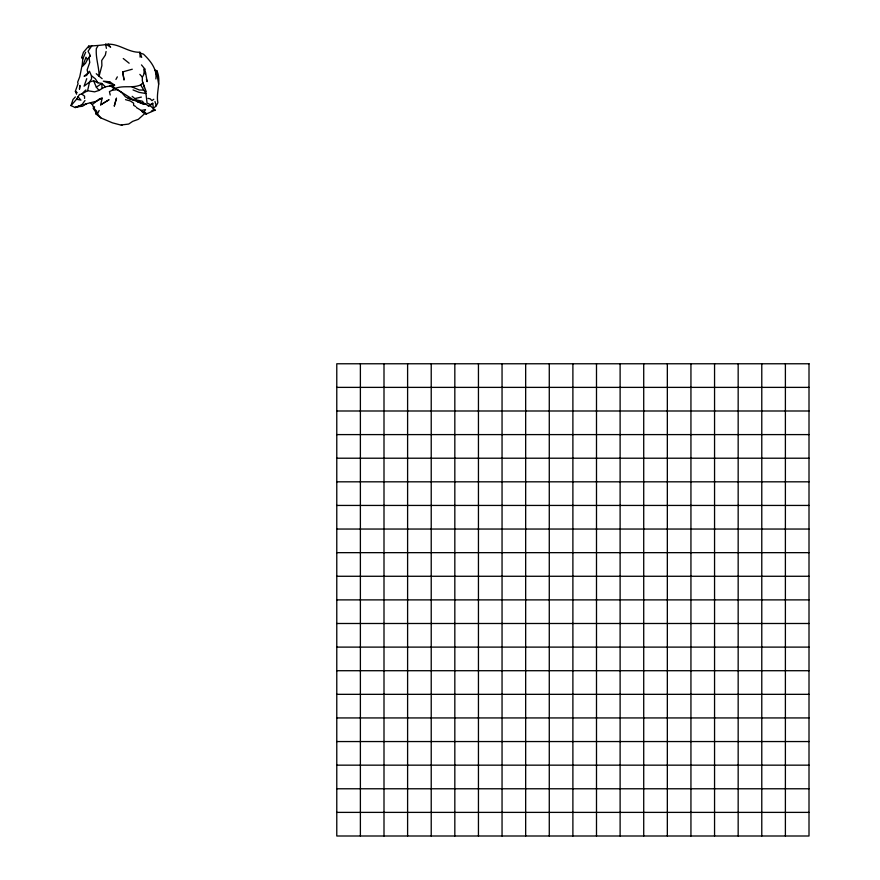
<?xml version="1.0" encoding="UTF-8"?>
<svg xmlns="http://www.w3.org/2000/svg" width="880" height="880" viewBox="0 0 880 880"><rect width="100%" height="100%" fill="white"/><g stroke="black" fill="none" stroke-linecap="round" stroke-linejoin="round"><path stroke-width="1.32" d="M84.557 98.417L84.568 96.14L81.708 94.028L79.442 94.534L76.538 99.253L70.994 105.589L75.141 107.547L77.858 106.733L81.752 104.951L84.997 100.529M141.471 64.9L144.727 68.86L143.55 75.13L142.373 77.121L142.307 80.707L144.408 87.659M155.87 78.947C157.223 68.959 150.194 60.599 143.495 54.164L140.305 53.097L139.931 52.25C128.513 52.646 119.581 43.857 108.229 44.176C101.728 45.309 95.238 45.705 88.726 46.101L83.435 52.272L81.829 57.365L82.764 59.026L82.28 64.295L79.761 76.747L77.649 82.181L78.056 83.655L75.372 91.256L76.571 94.215M154.946 70.158L156.794 70.653C161.777 80.795 155.771 92.268 157.883 102.729L156.266 105.743L153.373 108.493L153.978 109.406L151.36 111.166M106.073 51.535L105.347 55.099L101.717 60.478L101.893 65.582L99.088 76.23L102.146 78.694M100.628 104.863L108.878 99.836L100.628 104.863L102.201 98.131L99.704 98.681L92.356 104.511L94.017 108.515L96.492 110.902L97.438 113.916L100.859 117.909L112.387 122.826L121.946 125.356L121.341 124.971L128.667 124.058L132.693 121.363L138.369 119.317L145.662 112.772L146.234 114.015L155.441 110.022L153.34 110.143M85.866 89.936L81.708 94.028L87.593 90.728L89.562 81.983L91.52 78.925L91.421 75.713L89.441 71.225L86.548 75.46L84.084 76.197L87.901 73.128L87.153 69.861L89.76 62.436L89.012 57.739L90.354 55.572L88.055 51.26L91.905 45.628M70.994 105.589L72.985 99.506L75.372 96.921M86.746 78.672L84.073 86.185L89.562 81.983L93.61 80.795L97.955 82.797L101.86 83.457L105.424 86.812L114.587 85.118L112.618 87.318L109.67 85.569L110.407 86.438M85.646 52.239L82.786 58.971L81.829 57.365M99.165 110.473L97.438 113.916L95.997 113.971L95.491 111.672L93.181 108.35L94.644 106.766M87.439 59.499L85.525 63.25L82.731 66.121L85.998 57.189L87.439 59.499L90.354 55.572M115.918 79.453L117.337 76.857M141.636 110.44L142.56 112.266L146.234 114.015L144.078 112.189L145.53 109.604L141.284 110.484L136.433 107.58M97.845 46.123L96.327 48.631C95.557 58.157 99.099 66.77 99.088 76.23L96.25 73.7M110.198 95.018L109.439 91.608L112.321 90.211L114.103 87.615M112.618 87.318L115.335 88.363C123.574 85.096 132.484 88.462 140.646 84.964L142.868 82.808L146.355 91.971M112.321 90.211L117.392 89.639L121.682 92.499L125.444 96.822L128.249 98.307L146.124 104.302L148.302 105.875L150.59 106.161L153.373 108.493L152.768 103.268L150.953 104.885L147.037 103.026L145.981 93.544L140.646 84.964M153.769 99.275L151.987 100.617L150.095 98.78L147.95 98.373M99.088 90.431L96.327 87.153L101.86 83.457L102.003 88.517L99.088 90.431L94.6 91.85L87.593 90.728M148.302 105.875L152.768 103.268M102.201 98.131L96.382 101.233L85.734 103.939M102.003 88.517L105.424 86.812M81.752 104.951L75.141 107.547L78.98 106.018M132.286 69.223L122.683 71.896L124.014 79.816L122.683 71.896M83.787 104.621L86.196 103.917L82.39 106.304L77.858 106.733M132.176 96.327L134.794 98.571L141.383 97.086M336.776 387.376L809.006 387.376M336.776 410.993L809.006 410.993M336.776 434.599L809.006 434.599M336.776 458.216L809.006 458.216M336.776 481.822L809.006 481.822M336.776 505.439L809.006 505.439M336.776 529.045L809.006 529.045M336.776 552.662L809.006 552.662M336.776 576.268L809.006 576.268M336.776 599.885L809.006 599.885M336.776 623.491L809.006 623.491M336.776 647.108L809.006 647.108M336.776 670.714L809.006 670.714M336.776 694.331L809.006 694.331M336.776 717.937L809.006 717.937M336.776 741.554L809.006 741.554M336.776 765.16L809.006 765.16M336.776 788.777L809.006 788.777M336.776 812.383L809.006 812.383M143.726 90.112L139.359 90.013L131.967 86.933M142.56 112.266L144.628 112.596M145.981 93.544L138.996 92.345L133.034 89.936M76.538 99.253L80.949 100.144L77.825 96.58M125.499 99.649L130.339 100.969L133.584 103.125L133.661 105.391L135.85 106.568M138.325 101.904L146.124 104.302M128.249 98.307L134.673 100.452M138.743 102.058L144.078 103.906M144.397 104.181L136.378 101.167L142.659 103.862M156.024 73.854L156.992 74.382L158.653 84.271M115.335 88.363L131.989 98.824M141.284 110.484L144.078 112.189M134.794 98.571L136.807 100.034L142.362 101.222L144.529 103.84M91.421 75.713L95.304 78.76L97.955 82.797M75.372 91.256L77.209 92.708M123.255 58.52L129.162 63.228M95.997 113.971L100.859 117.909M90.354 102.784L92.356 104.511M139.843 74.382L142.373 77.121M108.229 44.176L110.638 47.157L105.589 44L106.403 48.356M93.61 80.795L96.327 87.153M143.792 69.223L145.42 74.096L144.727 68.86M140.305 53.097L141.691 57.42M154.979 101.53L156.266 105.743M146.421 79.233L147.147 81.653L145.53 72.116M88.726 46.101L88.924 47.817M156.794 70.653L156.992 74.382M139.931 52.25L140.118 57.178M785.389 363.77L785.389 836M761.783 363.77L761.783 836M738.166 363.77L738.166 836M714.56 363.77L714.56 836M690.943 363.77L690.943 836M667.337 363.77L667.337 836M643.72 363.77L643.72 836M620.114 363.77L620.114 836M596.497 363.77L596.497 836M572.891 363.77L572.891 836M549.274 363.77L549.274 836M525.668 363.77L525.668 836M502.051 363.77L502.051 836M478.445 363.77L478.445 836M454.828 363.77L454.828 836M431.222 363.77L431.222 836M407.605 363.77L407.605 836M383.999 363.77L383.999 836M360.382 363.77L360.382 836M79.607 87.01L79.475 89.243L79.959 85.393L79.607 87.01M116.446 98.285L114.301 105.974L116.446 98.285M809.006 363.77L336.776 363.77L336.776 836L809.006 836L809.006 363.77M109.703 81.796L103.334 81.169L114.587 85.118L109.703 81.796"/></g></svg>
